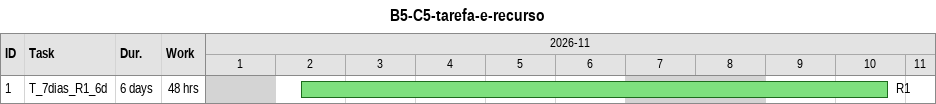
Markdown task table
B5-C5-tarefa-e-recurso

| ID | Task | Duration | Start | Finish | Resources | Work (h) |
|---|---|---|---|---|---|---|
| 1 | T_7dias_R1_6d | 6d | 2026-11-02 | 2026-11-10 | R1 | 48 |
